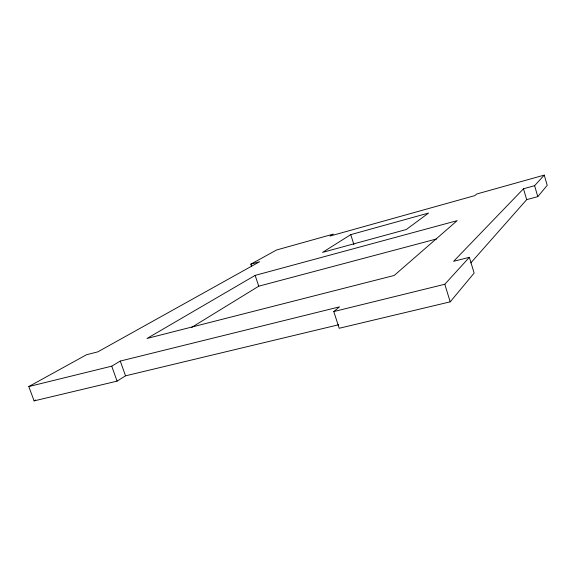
<?xml version="1.0" encoding="UTF-8"?>
<svg xmlns="http://www.w3.org/2000/svg" width="576" height="576" viewBox="0 0 576 576"><rect width="100%" height="100%" fill="white"/><g stroke="black" fill="none" stroke-linecap="round" stroke-linejoin="round"><path stroke-width="0.86" d="M338.702 324.749L125.518 375.833L117.072 381.139L34.099 400.889L28.8 386.546L111.73 366.163L120.276 361.066L339.523 306.85L333.785 311.566L339.185 328.27L450.202 301.846L474.134 273.096L469.368 257.314L453.614 261.317L523.498 188.762L534.614 185.688L544.255 175.111L547.2 185.335L537.79 196.639L526.673 199.656L470.858 262.872M333.785 311.566L444.809 284.263L469.368 257.314M350.748 234.634L322.567 252.374L406.282 229.522L428.537 213.062L350.748 234.634L353.887 244.519M191.477 327.506L258.739 286.193L436.493 238.982M255.146 275.386L147.017 338.465L394.193 275.465L457.178 220.644L255.146 275.386L258.739 286.193M34.099 400.889L35.64 399.996M28.8 386.546L86.515 354.737L97.826 351.857L259.639 261.727L250.834 264.168L251.633 266.566M250.834 264.168L276.566 249.984L333.288 234.115L330.048 236.045L474.761 195.638L476.77 193.99L544.255 175.111M111.73 366.163L117.072 381.139M120.276 361.066L125.518 375.833M444.809 284.263L450.202 301.846M523.498 188.762L526.673 199.656M534.614 185.688L537.79 196.639"/></g></svg>
